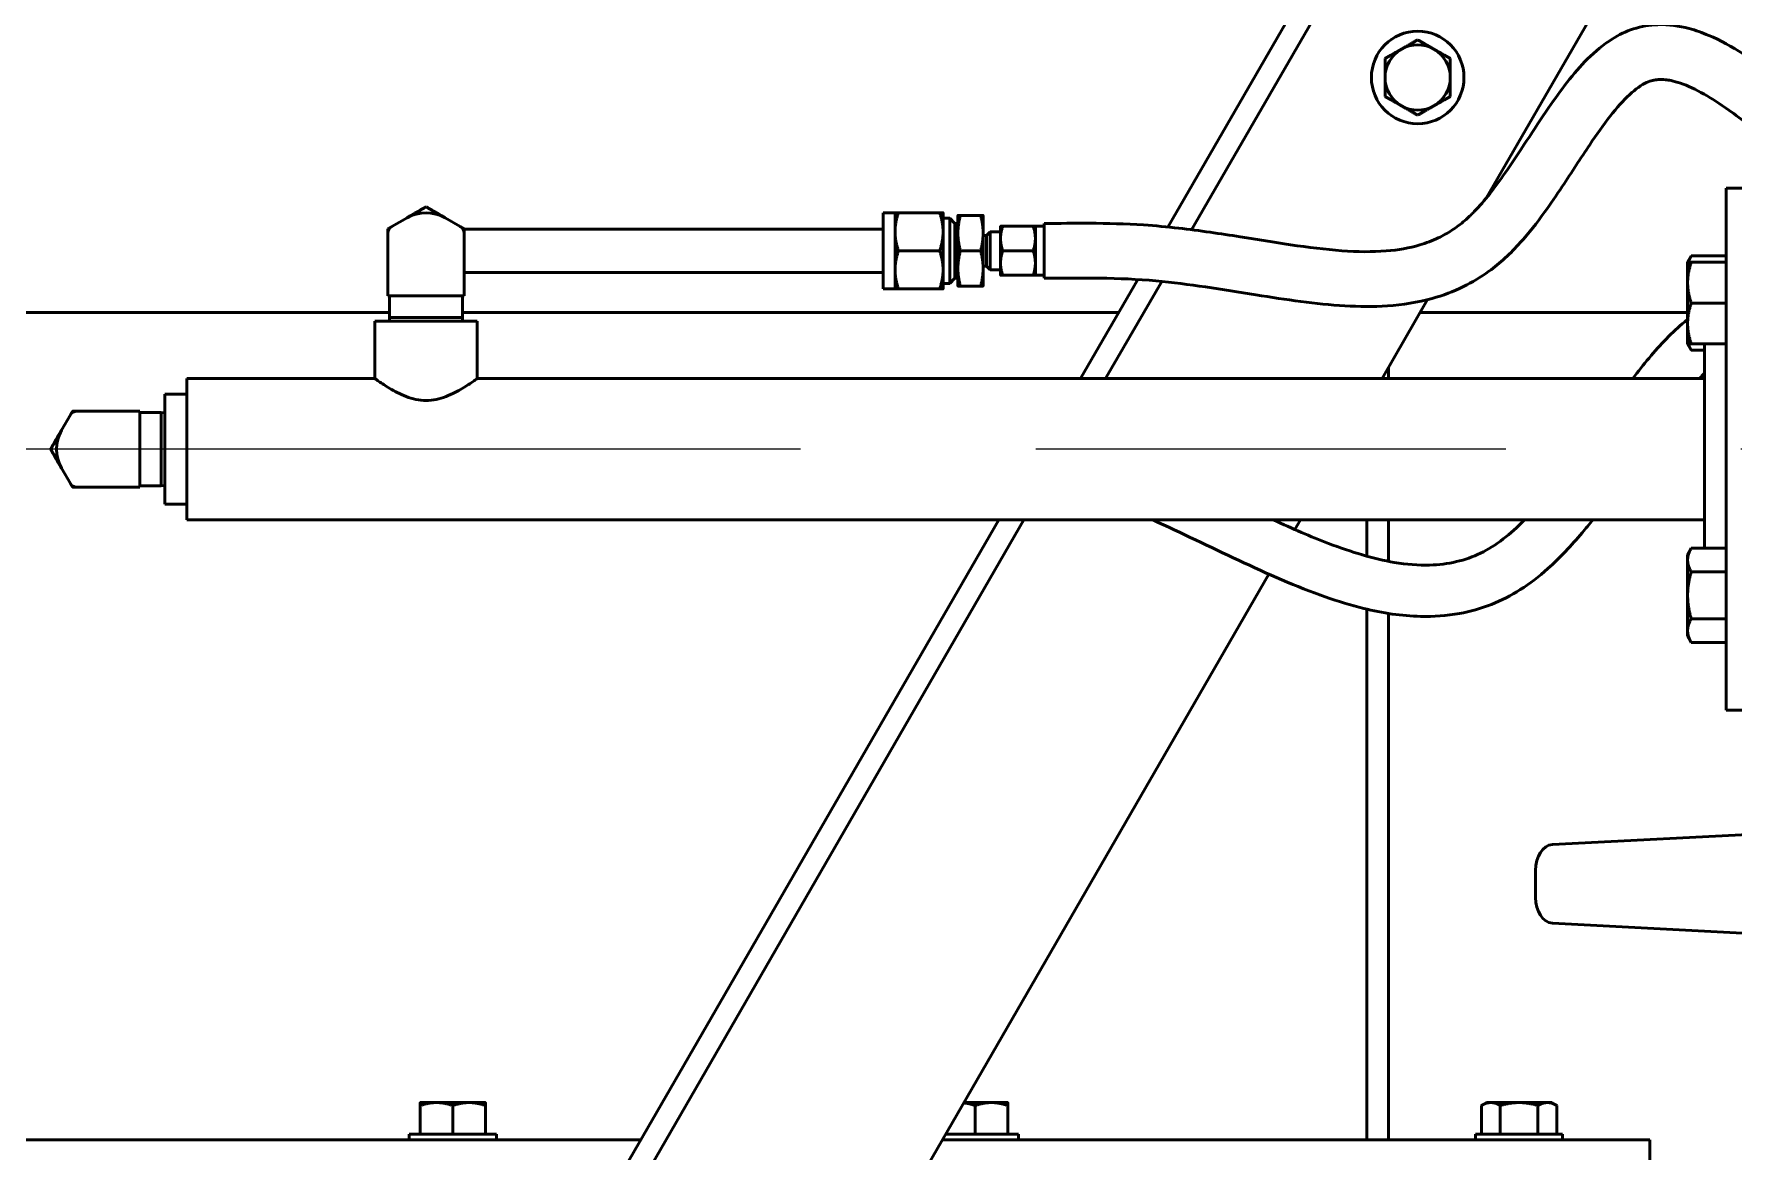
# Model space of a CAD drawing. Header units: inches. Extents: x 11 to 1621, y 11 to 1332.
# Drawn here: x 1168.14 to 1187.67, y 350.31 to 363.15 of the extents above; entities that cross this region are included whole.
import ezdxf

# ---------------------------------------------------------------- set-up
doc = ezdxf.new("R2010")
doc.units = ezdxf.units.IN
doc.header["$LTSCALE"] = 48
doc.header["$MEASUREMENT"] = 0
doc.linetypes.add('CHAIN', pattern=[0.7087, 0.4724, -0.0591, 0.1181, -0.0591])
doc.layers.add('Center Mark (ANSI)', color=7, linetype='Continuous', lineweight=25)
doc.layers.add('Visible (ANSI)', color=7, linetype='Continuous', lineweight=50)

msp = doc.modelspace()

# ---------------------------------------------------------------- linework, layer by layer
at = {"layer": 'Center Mark (ANSI)', "linetype": 'CHAIN', "ltscale": 0.952448}
msp.add_line((1338.941663, 358.380235), (1150.49666, 358.380235), dxfattribs=at)
at = {"layer": 'Visible (ANSI)'}
for p, q in [((1184.874402, 367.361677), (1181.163251, 360.933775)), ((1181.433908, 360.902566), (1185.090909, 367.236677)), ((1184.81852, 361.264887), (1187.472478, 365.861677)), ((1187.576699, 361.380235), (1187.576699, 355.380235)), ((1188.266699, 361.380235), (1187.576699, 361.380235)), ((1172.245729, 360.938252), (1172.420729, 361.039288)), ((1172.858229, 361.039288), (1173.033229, 360.938252)), ((1177.889479, 360.222902), (1177.889479, 361.097902)), ((1177.889479, 361.097902), (1178.027479, 361.097902)), ((1178.027479, 361.097902), (1178.027479, 360.879152)), ((1178.540404, 361.097902), (1178.066555, 361.097902)), ((1178.579479, 360.879152), (1178.579479, 361.097902)), ((1178.579479, 361.035402), (1178.655929, 361.035402)), ((1178.655929, 360.285402), (1178.655929, 361.035402)), ((1178.715479, 360.975852), (1178.655929, 361.035402)), ((1178.715479, 360.344952), (1178.715479, 360.975852)), ((1178.715479, 360.975852), (1178.749479, 360.975852)), ((1178.749479, 361.066652), (1178.749479, 360.863527)), ((1178.778786, 361.066652), (1179.010173, 361.066652)), ((1179.039479, 360.863527), (1179.039479, 361.066652)), ((1179.239479, 360.941652), (1179.239479, 360.801027)), ((1179.2646, 360.941652), (1179.614359, 360.941652)), ((1179.639479, 360.941902), (1179.639479, 360.378902)), ((1179.739479, 360.941902), (1179.639479, 360.941902)), ((1179.739479, 360.975402), (1179.739479, 360.345402)), ((1179.743417, 360.975402), (1179.739479, 360.975402)), ((1172.201979, 360.660402), (1172.201979, 360.862475)), ((1174.139479, 360.910402), (1173.076979, 360.910402)), ((1173.076979, 360.660402), (1173.076979, 360.862475)), ((1177.889479, 360.910402), (1174.139479, 360.910402)), ((1178.027479, 360.879152), (1178.027479, 360.441652)), ((1178.579479, 360.441652), (1178.579479, 360.879152)), ((1178.749479, 360.863527), (1178.749479, 360.457277)), ((1179.039479, 360.457277), (1179.039479, 360.863527)), ((1179.079479, 360.836652), (1179.039479, 360.836652)), ((1179.079479, 360.836652), (1179.121979, 360.879152)), ((1179.079479, 360.836652), (1179.079479, 360.484152)), ((1179.121979, 360.879152), (1179.121979, 360.441652)), ((1179.239479, 360.879152), (1179.121979, 360.879152)), ((1179.239479, 360.801027), (1179.239479, 360.519777)), ((1172.201979, 360.660402), (1172.201979, 360.141902)), ((1173.076979, 360.660402), (1173.076979, 360.141902)), ((1178.540404, 360.660402), (1178.066555, 360.660402)), ((1178.778786, 360.660402), (1179.010173, 360.660402)), ((1179.2646, 360.660402), (1179.614359, 360.660402)), ((1187.132696, 360.528613), (1187.174585, 360.601168)), ((1187.576696, 360.601168), (1187.174585, 360.601168)), ((1187.576696, 360.601168), (1187.576696, 360.528613)), ((1173.076979, 360.410402), (1174.139479, 360.410402)), ((1177.889479, 360.410402), (1174.139479, 360.410402)), ((1178.027479, 360.441652), (1178.027479, 360.222902)), ((1178.579479, 360.222902), (1178.579479, 360.441652)), ((1178.715479, 360.344952), (1178.655929, 360.285402)), ((1178.715479, 360.344952), (1178.749479, 360.344952)), ((1178.749479, 360.457277), (1178.749479, 360.254152)), ((1179.079479, 360.484152), (1179.039479, 360.484152)), ((1179.039479, 360.254152), (1179.039479, 360.457277)), ((1179.079479, 360.484152), (1179.121979, 360.441652)), ((1179.239479, 360.441652), (1179.121979, 360.441652)), ((1179.239479, 360.519777), (1179.239479, 360.379152)), ((1179.2646, 360.379152), (1179.614359, 360.379152)), ((1179.739479, 360.378902), (1179.639479, 360.378902)), ((1179.743417, 360.345402), (1179.739479, 360.345402)), ((1187.132696, 360.528613), (1187.132696, 360.294113)), ((1187.576696, 360.528613), (1187.174585, 360.528613)), ((1187.576696, 360.528613), (1187.576696, 360.294113)), ((1187.576696, 360.528613), (1187.576699, 360.528613)), ((1172.245729, 360.141902), (1172.201979, 360.141902)), ((1172.219479, 359.894102), (1172.219479, 360.141902)), ((1172.245729, 360.141902), (1172.420729, 360.141902)), ((1172.858229, 360.141902), (1172.420729, 360.141902)), ((1172.858229, 360.141902), (1173.033229, 360.141902)), ((1173.076979, 360.141902), (1173.033229, 360.141902)), ((1173.059479, 359.894102), (1173.059479, 360.141902)), ((1177.889479, 360.222902), (1178.027479, 360.222902)), ((1178.540404, 360.222902), (1178.066555, 360.222902)), ((1178.579479, 360.285402), (1178.655929, 360.285402)), ((1178.778786, 360.254152), (1179.010173, 360.254152)), ((1180.814948, 360.330496), (1180.158061, 359.192735)), ((1180.446736, 359.192735), (1181.090583, 360.307911)), ((1187.132696, 360.294113), (1187.132696, 359.825113)), ((1187.576696, 360.294113), (1187.576696, 360.059613)), ((1172.219479, 359.951101), (1154.894479, 359.951101)), ((1180.595904, 359.951101), (1173.059479, 359.951101)), ((1183.622163, 359.192735), (1184.14535, 360.098922)), ((1187.132696, 359.951101), (1184.060006, 359.951101)), ((1187.576696, 360.059613), (1187.174585, 360.059613)), ((1187.576696, 360.059613), (1187.576696, 359.825113)), ((1173.227979, 359.85233), (1172.050979, 359.85233)), ((1172.050979, 359.192735), (1172.050979, 359.85233)), ((1173.059479, 359.894102), (1172.219479, 359.894102)), ((1172.22078, 359.85233), (1172.219479, 359.894102)), ((1173.058179, 359.85233), (1173.059479, 359.894102)), ((1173.227979, 359.192735), (1173.227979, 359.85233)), ((1187.132696, 359.825113), (1187.132696, 359.590613)), ((1187.576696, 359.825113), (1187.576696, 359.590613)), ((1187.132696, 359.590613), (1187.174585, 359.518059)), ((1187.576696, 359.590613), (1187.174585, 359.590613)), ((1187.326699, 359.590613), (1187.326699, 357.242411)), ((1187.576696, 359.590613), (1187.576699, 359.590613)), ((1187.326699, 359.518059), (1187.174585, 359.518059)), ((1169.889479, 359.192735), (1169.889479, 357.567735)), ((1172.050979, 359.192735), (1169.889479, 359.192735)), ((1187.326699, 359.192735), (1173.227979, 359.192735)), ((1183.696979, 359.322321), (1183.696979, 359.192735)), ((1169.639479, 359.011735), (1169.639479, 357.748735)), ((1169.889479, 359.011735), (1169.639479, 359.011735)), ((1168.452521, 358.598985), (1168.553557, 358.773985)), ((1168.831407, 358.817735), (1168.629335, 358.817735)), ((1168.831407, 358.817735), (1169.349907, 358.817735)), ((1169.349907, 358.817735), (1169.349907, 358.773985)), ((1169.597707, 358.800235), (1169.349907, 358.800235)), ((1169.349907, 358.598985), (1169.349907, 358.773985)), ((1169.597707, 358.800235), (1169.597707, 357.960235)), ((1169.639479, 358.798934), (1169.597707, 358.800235)), ((1169.349907, 358.598985), (1169.349907, 358.161485)), ((1168.553557, 357.986485), (1168.452521, 358.161485)), ((1169.349907, 357.986485), (1169.349907, 358.161485)), ((1168.831407, 357.942735), (1168.629335, 357.942735)), ((1168.831407, 357.942735), (1169.349907, 357.942735)), ((1169.349907, 357.986485), (1169.349907, 357.942735)), ((1169.597707, 357.960235), (1169.349907, 357.960235)), ((1169.639479, 357.961535), (1169.597707, 357.960235)), ((1169.889479, 357.748735), (1169.639479, 357.748735)), ((1187.326699, 357.567735), (1169.889479, 357.567735)), ((1179.219867, 357.567735), (1169.937938, 341.490962)), ((1170.226613, 341.490962), (1179.508542, 357.567735)), ((1182.620262, 357.457391), (1182.683969, 357.567735)), ((1183.446979, 357.151246), (1183.446979, 357.567735)), ((1183.696979, 357.567735), (1183.696979, 357.091669)), ((1187.132696, 357.169856), (1187.174585, 357.242411)), ((1187.576696, 357.242411), (1187.174585, 357.242411)), ((1187.576696, 357.242411), (1187.576696, 357.107022)), ((1187.132696, 357.169856), (1187.132696, 357.107022)), ((1187.132696, 357.107022), (1187.132696, 356.700856)), ((1187.576696, 357.169856), (1187.576699, 357.169856)), ((1187.576696, 357.107022), (1187.576696, 356.971633)), ((1173.616979, 341.863249), (1182.323496, 356.943377)), ((1187.576696, 356.971633), (1187.174585, 356.971633)), ((1187.576696, 356.971633), (1187.576696, 356.700856)), ((1187.132696, 356.700856), (1187.132696, 356.29469)), ((1187.576696, 356.700856), (1187.576696, 356.430079)), ((1183.446979, 350.444174), (1183.446979, 356.542105)), ((1183.696979, 356.492543), (1183.696979, 350.444174)), ((1187.576696, 356.430079), (1187.174585, 356.430079)), ((1187.576696, 356.430079), (1187.576696, 356.29469)), ((1187.132696, 356.29469), (1187.132696, 356.231856)), ((1187.576696, 356.29469), (1187.576696, 356.159302)), ((1187.132696, 356.231856), (1187.174585, 356.159302)), ((1187.576696, 356.159302), (1187.174585, 356.159302)), ((1187.576696, 356.231856), (1187.576699, 356.231856)), ((1188.266699, 355.380235), (1187.576699, 355.380235)), ((1188.461489, 353.986216), (1185.578831, 353.835438)), ((1185.3856, 353.538772), (1185.3856, 353.229847)), ((1185.578831, 352.933182), (1188.461489, 352.782404)), ((1172.759479, 350.871178), (1172.571979, 350.871178)), ((1172.571979, 350.507178), (1172.571979, 350.837684)), ((1173.134479, 350.871178), (1172.759479, 350.871178)), ((1172.946979, 350.507178), (1172.946979, 350.837684)), ((1173.321979, 350.871178), (1173.134479, 350.871178)), ((1173.321979, 350.507178), (1173.321979, 350.837684)), ((1179.134479, 350.871178), (1178.817709, 350.871178)), ((1178.946979, 350.507178), (1178.946979, 350.837684)), ((1179.321979, 350.871178), (1179.134479, 350.871178)), ((1179.321979, 350.507178), (1179.321979, 350.837684)), ((1184.821979, 350.871178), (1184.763967, 350.837684)), ((1184.763967, 350.507178), (1184.763967, 350.837684)), ((1184.87222, 350.871178), (1184.821979, 350.871178)), ((1185.196979, 350.871178), (1184.87222, 350.871178)), ((1184.980473, 350.507178), (1184.980473, 350.837684)), ((1185.521739, 350.871178), (1185.196979, 350.871178)), ((1185.413486, 350.507178), (1185.413486, 350.837684)), ((1185.571979, 350.871178), (1185.521739, 350.871178)), ((1185.571979, 350.871178), (1185.629992, 350.837684)), ((1185.629992, 350.507178), (1185.629992, 350.837684)), ((1159.196979, 350.444174), (1175.107077, 350.444174)), ((1173.446979, 350.507174), (1172.446979, 350.507174)), ((1172.446979, 350.507174), (1172.446979, 350.444174)), ((1172.759479, 350.507178), (1172.571979, 350.507178)), ((1172.571979, 350.507178), (1172.571979, 350.507174)), ((1172.946979, 350.507178), (1172.759479, 350.507178)), ((1173.134479, 350.507178), (1172.946979, 350.507178)), ((1173.321979, 350.507178), (1173.134479, 350.507178)), ((1173.321979, 350.507178), (1173.321979, 350.507174)), ((1173.446979, 350.507174), (1173.446979, 350.444174)), ((1178.571179, 350.444174), (1186.696979, 350.444174)), ((1179.446979, 350.507174), (1178.607552, 350.507174)), ((1178.759479, 350.507178), (1178.607554, 350.507178)), ((1178.946979, 350.507178), (1178.759479, 350.507178)), ((1179.134479, 350.507178), (1178.946979, 350.507178)), ((1179.321979, 350.507178), (1179.134479, 350.507178)), ((1179.321979, 350.507178), (1179.321979, 350.507174)), ((1179.446979, 350.507174), (1179.446979, 350.444174)), ((1185.696979, 350.507174), (1184.696979, 350.507174)), ((1184.696979, 350.507174), (1184.696979, 350.444174)), ((1184.87222, 350.507178), (1184.763967, 350.507178)), ((1184.821979, 350.507178), (1184.821979, 350.507174)), ((1184.980473, 350.507178), (1184.87222, 350.507178)), ((1185.196979, 350.507178), (1184.980473, 350.507178)), ((1185.413486, 350.507178), (1185.196979, 350.507178)), ((1185.521739, 350.507178), (1185.413486, 350.507178)), ((1185.629992, 350.507178), (1185.521739, 350.507178)), ((1185.571979, 350.507178), (1185.571979, 350.507174)), ((1185.696979, 350.507174), (1185.696979, 350.444174)), ((1186.696979, 350.444174), (1186.696979, 350.069174))]:
    msp.add_line(p, q, dxfattribs=at)
msp.add_circle((1184.031693, 362.652063), 0.5315, dxfattribs=at)
for centre, radius, start, end in [((1184.031693, 362.652063), 0.375, 120, 180), ((1184.031693, 362.652063), 0.375, 60, 120), ((1184.031693, 362.652063), 0.375, 0, 60), ((1184.031693, 362.652063), 0.375, 180, 240), ((1184.031693, 362.652063), 0.375, 300, 0), ((1184.031693, 362.652063), 0.375, 240, 300), ((1172.289479, 360.862475), 0.0875, 120, 180), ((1172.639479, 360.660402), 0.4375, 60, 120), ((1172.989479, 360.862475), 0.0875, 0, 60), ((1168.629335, 358.730235), 0.0875, 90, 150), ((1168.831407, 358.380235), 0.4375, 150, 210), ((1168.629335, 358.030235), 0.0875, 210, 270)]:
    msp.add_arc(centre, radius, start, end, dxfattribs=at)
for centre, major_axis, start_param, end_param in [((1185.585896, 353.538772), (0, 0.29685), 0.035277632, 1.570796327), ((1185.585896, 353.229847), (0, -0.29685), 4.71238898, 6.247907675)]:
    msp.add_ellipse(centre, major_axis=major_axis, ratio=0.674737093, start_param=start_param, end_param=end_param, dxfattribs=at)
for points, knots in [([(1193.687122, 362.92111), (1193.657534, 362.870232), (1193.627416, 362.819659), (1193.427204, 362.491535), (1193.241991, 362.225272), (1192.827652, 361.714791), (1192.595816, 361.476481), (1192.198731, 361.15605), (1192.036485, 361.048371), (1191.773928, 360.914068), (1191.67317, 360.872154), (1191.430421, 360.795241), (1191.28948, 360.770791), (1191.052592, 360.766175), (1190.95682, 360.77444), (1190.753286, 360.815423), (1190.643147, 360.850257), (1190.336067, 360.977951), (1190.132504, 361.094513), (1189.677799, 361.402555), (1189.42519, 361.603732), (1188.985022, 361.970562), (1188.796894, 362.132472), (1188.44654, 362.425918), (1188.28398, 362.558761), (1188.00487, 362.768845), (1187.887904, 362.851373), (1187.639975, 363.007701), (1187.50897, 363.079612), (1187.300983, 363.167436), (1187.226074, 363.193972), (1187.033466, 363.245643), (1186.913351, 363.262893), (1186.697266, 363.256012), (1186.601791, 363.24012), (1186.424116, 363.182072), (1186.343763, 363.142743), (1186.164776, 363.031433), (1186.07135, 362.952876), (1185.818037, 362.701175), (1185.673725, 362.506314), (1185.363854, 362.053472), (1185.201632, 361.790377), (1184.919446, 361.386971), (1184.800307, 361.23325), (1184.646205, 361.07467), (1184.610217, 361.040507), (1184.525125, 360.967024), (1184.475216, 360.929557), (1184.373547, 360.863158), (1184.321788, 360.834181), (1184.200704, 360.776276), (1184.130443, 360.749552), (1183.93668, 360.692061), (1183.807722, 360.669701), (1183.510935, 360.646012), (1183.340339, 360.648296), (1182.972929, 360.675025), (1182.775686, 360.699971), (1182.384593, 360.757748), (1182.192652, 360.789406), (1181.766238, 360.85689), (1181.529678, 360.892636), (1181.153637, 360.935634), (1181.019436, 360.948427), (1180.676716, 360.971704), (1180.467309, 360.976031), (1180.086749, 360.977233), (1179.913358, 360.975402), (1179.743417, 360.975402)], [21.6561496, 21.6561496, 21.6561496, 21.6561496, 22.073893808, 22.073893808, 24.387027243, 24.387027243, 26.957946058, 26.957946058, 28.691957115, 28.691957115, 29.777418732, 29.777418732, 31.327831615, 31.327831615, 32.39297014, 32.39297014, 33.536155094, 33.536155094, 35.47548806, 35.47548806, 37.791105104, 37.791105104, 39.527307316, 39.527307316, 41.051638794, 41.051638794, 42.158646091, 42.158646091, 43.390514457, 43.390514457, 44.069903382, 44.069903382, 45.103693556, 45.103693556, 45.89437232, 45.89437232, 46.643235815, 46.643235815, 47.692330239, 47.692330239, 49.697957624, 49.697957624, 52.154548729, 52.154548729, 53.928867616, 53.928867616, 54.476379365, 54.476379365, 55.225007496, 55.225007496, 55.969949631, 55.969949631, 56.920245395, 56.920245395, 58.479067254, 58.479067254, 60.260568787, 60.260568787, 62.086354068, 62.086354068, 63.716020368, 63.716020368, 65.588318948, 65.588318948, 66.601103921, 66.601103921, 68.136187969, 68.136187969, 69.44808849, 69.44808849, 69.44808849, 69.44808849]), ([(1189.016979, 361.127316), (1188.991647, 361.147646), (1188.966393, 361.168064), (1188.641665, 361.432272), (1188.35304, 361.685404), (1187.915608, 362.045744), (1187.756614, 362.171069), (1187.507358, 362.347221), (1187.412058, 362.40888), (1187.224258, 362.515376), (1187.132877, 362.557916), (1187.012915, 362.599276), (1186.976578, 362.609366), (1186.920484, 362.62108), (1186.899284, 362.624422), (1186.84831, 362.629854), (1186.820096, 362.630323), (1186.772587, 362.626884), (1186.752583, 362.623777), (1186.709724, 362.613465), (1186.686589, 362.605406), (1186.603355, 362.56686), (1186.536178, 362.52061), (1186.32291, 362.322973), (1186.167226, 362.115652), (1185.9062, 361.726978), (1185.801899, 361.563322), (1185.626802, 361.299817), (1185.558949, 361.200196), (1185.400752, 360.981769), (1185.309004, 360.864122), (1185.100173, 360.631847), (1184.979124, 360.518598), (1184.756208, 360.35664), (1184.657992, 360.297888), (1184.440896, 360.191561), (1184.32121, 360.147075), (1184.030866, 360.066368), (1183.8586, 360.039983), (1183.523324, 360.017026), (1183.360428, 360.018376), (1182.861182, 360.046894), (1182.519781, 360.099029), (1181.980484, 360.184962), (1181.787481, 360.216524), (1181.405038, 360.272212), (1181.215728, 360.296563), (1180.813069, 360.333913), (1180.600495, 360.343435), (1180.171819, 360.348148), (1179.95888, 360.345402), (1179.743417, 360.345402)], [37.062164771, 37.062164771, 37.062164771, 37.062164771, 37.284401089, 37.284401089, 39.928774755, 39.928774755, 41.530091926, 41.530091926, 42.589838479, 42.589838479, 43.749321408, 43.749321408, 44.299958254, 44.299958254, 44.663756566, 44.663756566, 45.222992821, 45.222992821, 45.679878818, 45.679878818, 46.235006899, 46.235006899, 47.488994786, 47.488994786, 49.936143316, 49.936143316, 51.502835596, 51.502835596, 52.452470119, 52.452470119, 53.631893269, 53.631893269, 54.948091482, 54.948091482, 55.916372966, 55.916372966, 57.032478374, 57.032478374, 58.582174803, 58.582174803, 60.019440854, 60.019440854, 62.947237566, 62.947237566, 64.552575532, 64.552575532, 66.100975845, 66.100975845, 67.827190554, 67.827190554, 69.44808849, 69.44808849, 69.44808849, 69.44808849]), ([(1186.502446, 359.192735), (1186.564217, 359.27367), (1186.626416, 359.352243), (1186.820354, 359.583874), (1186.954204, 359.72593), (1187.110164, 359.853109), (1187.121392, 359.862066), (1187.132696, 359.870872)], [31.704293975, 31.704293975, 31.704293975, 31.704293975, 32.446422207, 32.446422207, 33.990532851, 33.990532851, 34.109528573, 34.109528573, 34.109528573, 34.109528573]), ([(1172.050979, 359.192735), (1172.050979, 359.192735), (1172.054828, 359.189933), (1172.070494, 359.178695), (1172.082305, 359.170264), (1172.128155, 359.138386), (1172.173113, 359.108036), (1172.274462, 359.047601), (1172.338527, 359.012701), (1172.44583, 358.972036), (1172.483504, 358.960515), (1172.560709, 358.944683), (1172.600254, 358.940435), (1172.639479, 358.940435)], [7.111693784, 7.111693784, 7.111693784, 7.111693784, 7.405438661, 7.405438661, 7.699183537, 7.699183537, 8.286673291, 8.286673291, 8.884465835, 8.884465835, 9.183362107, 9.183362107, 9.482258379, 9.482258379, 9.482258379, 9.482258379]), ([(1172.639479, 358.940435), (1172.678705, 358.940435), (1172.71825, 358.944683), (1172.795455, 358.960515), (1172.833129, 358.972036), (1172.940432, 359.012701), (1173.004497, 359.047601), (1173.105846, 359.108036), (1173.150804, 359.138386), (1173.196654, 359.170264), (1173.208465, 359.178695), (1173.224131, 359.189933), (1173.227979, 359.192735), (1173.227979, 359.192735)], [0, 0, 0, 0, 0.298896272, 0.298896272, 0.597792544, 0.597792544, 1.195585088, 1.195585088, 1.783074842, 1.783074842, 2.076819718, 2.076819718, 2.370564595, 2.370564595, 2.370564595, 2.370564595]), ([(1180.987246, 357.567735), (1181.31657, 357.419025), (1181.645745, 357.25746), (1182.30652, 356.947528), (1182.63811, 356.799446), (1183.116482, 356.632002), (1183.264236, 356.586746), (1183.629618, 356.497152), (1183.84757, 356.463174), (1184.21504, 356.4548), (1184.364389, 356.46507), (1184.636286, 356.514968), (1184.759163, 356.549541), (1184.992522, 356.641888), (1185.103251, 356.698035), (1185.320556, 356.835447), (1185.426368, 356.917437), (1185.665872, 357.131475), (1185.796626, 357.27135), (1185.963383, 357.468392), (1186.003807, 357.517708), (1186.043762, 357.567735)], [13.52026774, 13.52026774, 13.52026774, 13.52026774, 16.202519532, 16.202519532, 18.942117152, 18.942117152, 20.168551432, 20.168551432, 21.97277928, 21.97277928, 23.206460377, 23.206460377, 24.238129059, 24.238129059, 25.204425474, 25.204425474, 26.19019131, 26.19019131, 27.551566211, 27.551566211, 27.994487024, 27.994487024, 27.994487024, 27.994487024]), ([(1182.37497, 357.567735), (1182.591907, 357.467931), (1182.803107, 357.375757), (1183.273103, 357.19643), (1183.526698, 357.119661), (1183.904241, 357.055689), (1184.039142, 357.044734), (1184.275324, 357.051094), (1184.378492, 357.063969), (1184.572647, 357.110313), (1184.664073, 357.14246), (1184.841902, 357.228513), (1184.927716, 357.281327), (1185.095533, 357.410297), (1185.177519, 357.48417), (1185.26002, 357.567735)], [16.628795546, 16.628795546, 16.628795546, 16.628795546, 18.467514722, 18.467514722, 20.866195513, 20.866195513, 22.297705759, 22.297705759, 23.493513671, 23.493513671, 24.617256332, 24.617256332, 25.704215056, 25.704215056, 26.700661878, 26.700661878, 26.700661878, 26.700661878])]:
    msp.add_open_spline(points, degree=3, knots=knots, dxfattribs=at)
for points, weights in [([(1183.844193, 362.976822), (1183.931213, 363.027063), (1184.031693, 363.085076)], [1, 1.0379548493, 1]), ([(1184.031693, 363.085076), (1184.132174, 363.027063), (1184.219193, 362.976822)], [1, 1.0379548493, 1]), ([(1183.656693, 362.868569), (1183.757174, 362.926582), (1183.844193, 362.976822)], [1, 1.0379548493, 1]), ([(1184.219193, 362.976822), (1184.306213, 362.926582), (1184.406693, 362.868569)], [1, 1.0379548493, 1]), ([(1183.656693, 362.652063), (1183.656693, 362.752544), (1183.656693, 362.868569)], [1, 1.0379548493, 1]), ([(1184.406693, 362.868569), (1184.406693, 362.752544), (1184.406693, 362.652063)], [1, 1.0379548493, 1]), ([(1183.656693, 362.435557), (1183.656693, 362.551582), (1183.656693, 362.652063)], [1, 1.0379548493, 1]), ([(1184.406693, 362.652063), (1184.406693, 362.551582), (1184.406693, 362.435557)], [1, 1.0379548493, 1]), ([(1183.844193, 362.327303), (1183.757174, 362.377544), (1183.656693, 362.435557)], [1, 1.0379548493, 1]), ([(1184.031693, 362.21905), (1183.931213, 362.277063), (1183.844193, 362.327303)], [1, 1.0379548493, 1]), ([(1184.219193, 362.327303), (1184.132174, 362.277063), (1184.031693, 362.21905)], [1, 1.0379548493, 1]), ([(1184.406693, 362.435557), (1184.306213, 362.377544), (1184.219193, 362.327303)], [1, 1.0379548493, 1]), ([(1172.420729, 361.039288), (1172.522252, 361.097902), (1172.639479, 361.165583)], [1, 1.0379548493, 1]), ([(1172.639479, 361.165583), (1172.756707, 361.097902), (1172.858229, 361.039288)], [1, 1.0379548493, 1]), ([(1172.201979, 360.912993), (1172.22437, 360.92592), (1172.245729, 360.938252)], [1, 1.00703346309, 1.01146016557]), ([(1173.033229, 360.938252), (1173.054589, 360.92592), (1173.076979, 360.912993)], [1.01146016557, 1.00703346309, 1]), ([(1178.027479, 361.097902), (1178.027479, 361.097902), (1178.066555, 361.097902)], [1, 1.0379548493, 1]), ([(1178.066555, 361.097902), (1178.027479, 360.980674), (1178.027479, 360.879152)], [1, 1.0379548493, 1]), ([(1178.579479, 360.879152), (1178.579479, 360.980674), (1178.540404, 361.097902)], [1, 1.0379548493, 1]), ([(1178.540404, 361.097902), (1178.579479, 361.097902), (1178.579479, 361.097902)], [1, 1.0379548493, 1]), ([(1178.749479, 361.066652), (1178.749479, 361.066652), (1178.778786, 361.066652)], [1, 1.0379548493, 1]), ([(1178.778786, 361.066652), (1178.749479, 360.957798), (1178.749479, 360.863527)], [1, 1.0379548493, 1]), ([(1179.039479, 360.863527), (1179.039479, 360.957798), (1179.010173, 361.066652)], [1, 1.0379548493, 1]), ([(1179.010173, 361.066652), (1179.039479, 361.066652), (1179.039479, 361.066652)], [1, 1.0379548493, 1]), ([(1179.239479, 360.941652), (1179.239479, 360.941652), (1179.2646, 360.941652)], [1, 1.0379548493, 1]), ([(1179.2646, 360.941652), (1179.239479, 360.866291), (1179.239479, 360.801027)], [1, 1.0379548493, 1]), ([(1179.614359, 360.941652), (1179.639479, 360.941652), (1179.639479, 360.941652)], [1, 1.0379548493, 1]), ([(1179.639479, 360.801027), (1179.639479, 360.866291), (1179.614359, 360.941652)], [1, 1.0379548493, 1]), ([(1172.201979, 360.862475), (1172.201979, 360.887138), (1172.201979, 360.912993)], [1.01146016557, 1.00703346309, 1]), ([(1173.076979, 360.912993), (1173.076979, 360.887138), (1173.076979, 360.862475)], [1, 1.00703346309, 1.01146016557]), ([(1178.027479, 360.879152), (1178.027479, 360.77763), (1178.066555, 360.660402)], [1, 1.0379548493, 1]), ([(1178.540404, 360.660402), (1178.579479, 360.77763), (1178.579479, 360.879152)], [1, 1.0379548493, 1]), ([(1178.749479, 360.863527), (1178.749479, 360.769256), (1178.778786, 360.660402)], [1, 1.0379548493, 1]), ([(1179.010173, 360.660402), (1179.039479, 360.769256), (1179.039479, 360.863527)], [1, 1.0379548493, 1]), ([(1179.239479, 360.801027), (1179.239479, 360.735763), (1179.2646, 360.660402)], [1, 1.0379548493, 1]), ([(1179.614359, 360.660402), (1179.639479, 360.735763), (1179.639479, 360.801027)], [1, 1.0379548493, 1]), ([(1178.066555, 360.660402), (1178.027479, 360.543174), (1178.027479, 360.441652)], [1, 1.0379548493, 1]), ([(1178.579479, 360.441652), (1178.579479, 360.543174), (1178.540404, 360.660402)], [1, 1.0379548493, 1]), ([(1178.778786, 360.660402), (1178.749479, 360.551548), (1178.749479, 360.457277)], [1, 1.0379548493, 1]), ([(1179.039479, 360.457277), (1179.039479, 360.551548), (1179.010173, 360.660402)], [1, 1.0379548493, 1]), ([(1179.2646, 360.660402), (1179.239479, 360.585041), (1179.239479, 360.519777)], [1, 1.0379548493, 1]), ([(1179.639479, 360.519777), (1179.639479, 360.585041), (1179.614359, 360.660402)], [1, 1.0379548493, 1]), ([(1187.174585, 360.601168), (1187.152498, 360.562912), (1187.142248, 360.528613)], [1, 1.01965956375, 1.01895290532]), ([(1178.027479, 360.441652), (1178.027479, 360.34013), (1178.066555, 360.222902)], [1, 1.0379548493, 1]), ([(1178.540404, 360.222902), (1178.579479, 360.34013), (1178.579479, 360.441652)], [1, 1.0379548493, 1]), ([(1178.749479, 360.457277), (1178.749479, 360.363006), (1178.778786, 360.254152)], [1, 1.0379548493, 1]), ([(1179.010173, 360.254152), (1179.039479, 360.363006), (1179.039479, 360.457277)], [1, 1.0379548493, 1]), ([(1179.2646, 360.379152), (1179.239479, 360.379152), (1179.239479, 360.379152)], [1, 1.0379548493, 1]), ([(1179.239479, 360.519777), (1179.239479, 360.454513), (1179.2646, 360.379152)], [1, 1.0379548493, 1]), ([(1179.614359, 360.379152), (1179.639479, 360.454513), (1179.639479, 360.519777)], [1, 1.0379548493, 1]), ([(1179.639479, 360.379152), (1179.639479, 360.379152), (1179.614359, 360.379152)], [1, 1.0379548493, 1]), ([(1187.132696, 360.528613), (1187.132696, 360.528613), (1187.174585, 360.528613)], [1, 1.0379548493, 1]), ([(1187.174585, 360.528613), (1187.132696, 360.402945), (1187.132696, 360.294113)], [1, 1.0379548493, 1]), ([(1178.066555, 360.222902), (1178.027479, 360.222902), (1178.027479, 360.222902)], [1, 1.0379548493, 1]), ([(1178.579479, 360.222902), (1178.579479, 360.222902), (1178.540404, 360.222902)], [1, 1.0379548493, 1]), ([(1178.778786, 360.254152), (1178.749479, 360.254152), (1178.749479, 360.254152)], [1, 1.0379548493, 1]), ([(1179.039479, 360.254152), (1179.039479, 360.254152), (1179.010173, 360.254152)], [1, 1.0379548493, 1]), ([(1187.132696, 360.294113), (1187.132696, 360.185282), (1187.174585, 360.059613)], [1, 1.0379548493, 1]), ([(1187.174585, 360.059613), (1187.132696, 359.933945), (1187.132696, 359.825113)], [1, 1.0379548493, 1]), ([(1187.132696, 359.825113), (1187.132696, 359.716282), (1187.174585, 359.590613)], [1, 1.0379548493, 1]), ([(1187.174585, 359.590613), (1187.132696, 359.590613), (1187.132696, 359.590613)], [1, 1.0379548493, 1]), ([(1187.142248, 359.590613), (1187.152498, 359.556314), (1187.174585, 359.518059)], [1.01895290532, 1.01965956375, 1]), ([(1168.553557, 358.773985), (1168.565889, 358.795344), (1168.578817, 358.817735)], [1.01146016557, 1.00703346309, 1]), ([(1168.578817, 358.817735), (1168.604671, 358.817735), (1168.629335, 358.817735)], [1, 1.00703346309, 1.01146016557]), ([(1168.326226, 358.380235), (1168.393907, 358.497463), (1168.452521, 358.598985)], [1, 1.0379548493, 1]), ([(1168.452521, 358.161485), (1168.393907, 358.263007), (1168.326226, 358.380235)], [1, 1.0379548493, 1]), ([(1168.578817, 357.942735), (1168.565889, 357.965125), (1168.553557, 357.986485)], [1, 1.00703346309, 1.01146016557]), ([(1168.629335, 357.942735), (1168.604671, 357.942735), (1168.578817, 357.942735)], [1.01146016557, 1.00703346309, 1]), ([(1187.174585, 357.242411), (1187.132696, 357.169856), (1187.132696, 357.107022)], [1, 1.0379548493, 1]), ([(1187.132696, 357.107022), (1187.132696, 357.044188), (1187.174585, 356.971633)], [1, 1.0379548493, 1]), ([(1187.174585, 356.971633), (1187.132696, 356.826524), (1187.132696, 356.700856)], [1, 1.0379548493, 1]), ([(1187.132696, 356.700856), (1187.132696, 356.575188), (1187.174585, 356.430079)], [1, 1.0379548493, 1]), ([(1187.174585, 356.430079), (1187.132696, 356.357524), (1187.132696, 356.29469)], [1, 1.0379548493, 1]), ([(1187.132696, 356.29469), (1187.132696, 356.231856), (1187.174585, 356.159302)], [1, 1.0379548493, 1]), ([(1172.571979, 350.837684), (1172.571979, 350.871178), (1172.571979, 350.871178)], [1, 1.0379548493, 1]), ([(1172.759479, 350.871178), (1172.67246, 350.871178), (1172.571979, 350.837684)], [1, 1.0379548493, 1]), ([(1172.946979, 350.837684), (1172.846499, 350.871178), (1172.759479, 350.871178)], [1, 1.0379548493, 1]), ([(1173.134479, 350.871178), (1173.04746, 350.871178), (1172.946979, 350.837684)], [1, 1.0379548493, 1]), ([(1173.321979, 350.837684), (1173.221499, 350.871178), (1173.134479, 350.871178)], [1, 1.0379548493, 1]), ([(1173.321979, 350.871178), (1173.321979, 350.871178), (1173.321979, 350.837684)], [1, 1.0379548493, 1]), ([(1178.946979, 350.837684), (1178.877187, 350.860948), (1178.815841, 350.867941)], [1, 1.0260608498, 1.01633349836]), ([(1179.134479, 350.871178), (1179.04746, 350.871178), (1178.946979, 350.837684)], [1, 1.0379548493, 1]), ([(1179.321979, 350.837684), (1179.221499, 350.871178), (1179.134479, 350.871178)], [1, 1.0379548493, 1]), ([(1179.321979, 350.871178), (1179.321979, 350.871178), (1179.321979, 350.837684)], [1, 1.0379548493, 1]), ([(1184.87222, 350.871178), (1184.821979, 350.871178), (1184.763967, 350.837684)], [1, 1.0379548493, 1]), ([(1184.980473, 350.837684), (1184.92246, 350.871178), (1184.87222, 350.871178)], [1, 1.0379548493, 1]), ([(1185.196979, 350.871178), (1185.096499, 350.871178), (1184.980473, 350.837684)], [1, 1.0379548493, 1]), ([(1185.413486, 350.837684), (1185.29746, 350.871178), (1185.196979, 350.871178)], [1, 1.0379548493, 1]), ([(1185.521739, 350.871178), (1185.471499, 350.871178), (1185.413486, 350.837684)], [1, 1.0379548493, 1]), ([(1185.629992, 350.837684), (1185.571979, 350.871178), (1185.521739, 350.871178)], [1, 1.0379548493, 1])]:
    msp.add_rational_spline(points, weights, degree=2, dxfattribs=at)
msp.add_open_spline([(1187.268529, 359.192735), (1187.288116, 359.213754), (1187.30752, 359.23397), (1187.326699, 359.25333)], degree=3, dxfattribs=at)

doc.saveas('drawing.dxf')
